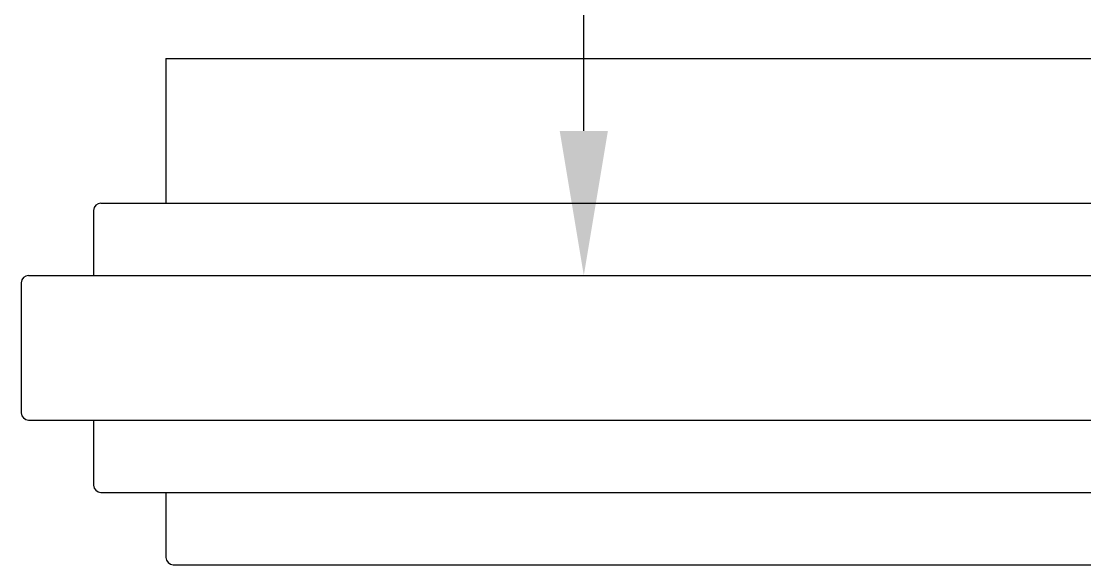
# Model space of a CAD drawing. Header units: metres. Extents: x -31380 to -25221, y 12032 to 17459.
# Drawn here: x -31380 to -30645, y 15589 to 15965 of the extents above; entities that cross this region are included whole.
import ezdxf

# ---------------------------------------------------------------- set-up
doc = ezdxf.new("R2010")
doc.units = ezdxf.units.M
doc.layers.add('DIM', color=3, linetype='Continuous')

msp = doc.modelspace()

# ---------------------------------------------------------------- linework, layer by layer
at = {"layer": 'DIM'}
for p, q in [((-30990.82, 15889.33), (-30990.82, 17222.86)), ((-31279.56, 15939.33), (-27304.78, 15939.33)), ((-31279.56, 15939.33), (-31279.56, 15839.33)), ((-31324.56, 15839.33), (-27259.78, 15839.33)), ((-31329.56, 15834.33), (-31329.56, 15789.33)), ((-31374.56, 15789.33), (-27209.78, 15789.33)), ((-31379.56, 15784.33), (-31379.56, 15694.33)), ((-31374.56, 15689.33), (-27209.78, 15689.33)), ((-31329.56, 15689.33), (-31329.56, 15644.33)), ((-31324.56, 15639.33), (-27259.78, 15639.33)), ((-31279.56, 15639.33), (-31279.56, 15594.33)), ((-31274.56, 15589.33), (-27304.78, 15589.33))]:
    msp.add_line(p, q, dxfattribs=at)
for centre, start, end in [((-31324.56, 15834.33), 90, 180), ((-31374.56, 15784.33), 90, 180), ((-31374.56, 15694.33), 180, 270), ((-31324.56, 15644.33), 180, 270), ((-31274.56, 15594.33), 180, 270)]:
    msp.add_arc(centre, 5, start, end, dxfattribs=at)
msp.add_solid([(-30974.15, 15889.33), (-31007.49, 15889.33), (-30990.82, 15789.33)], dxfattribs=at)

doc.saveas('drawing.dxf')
